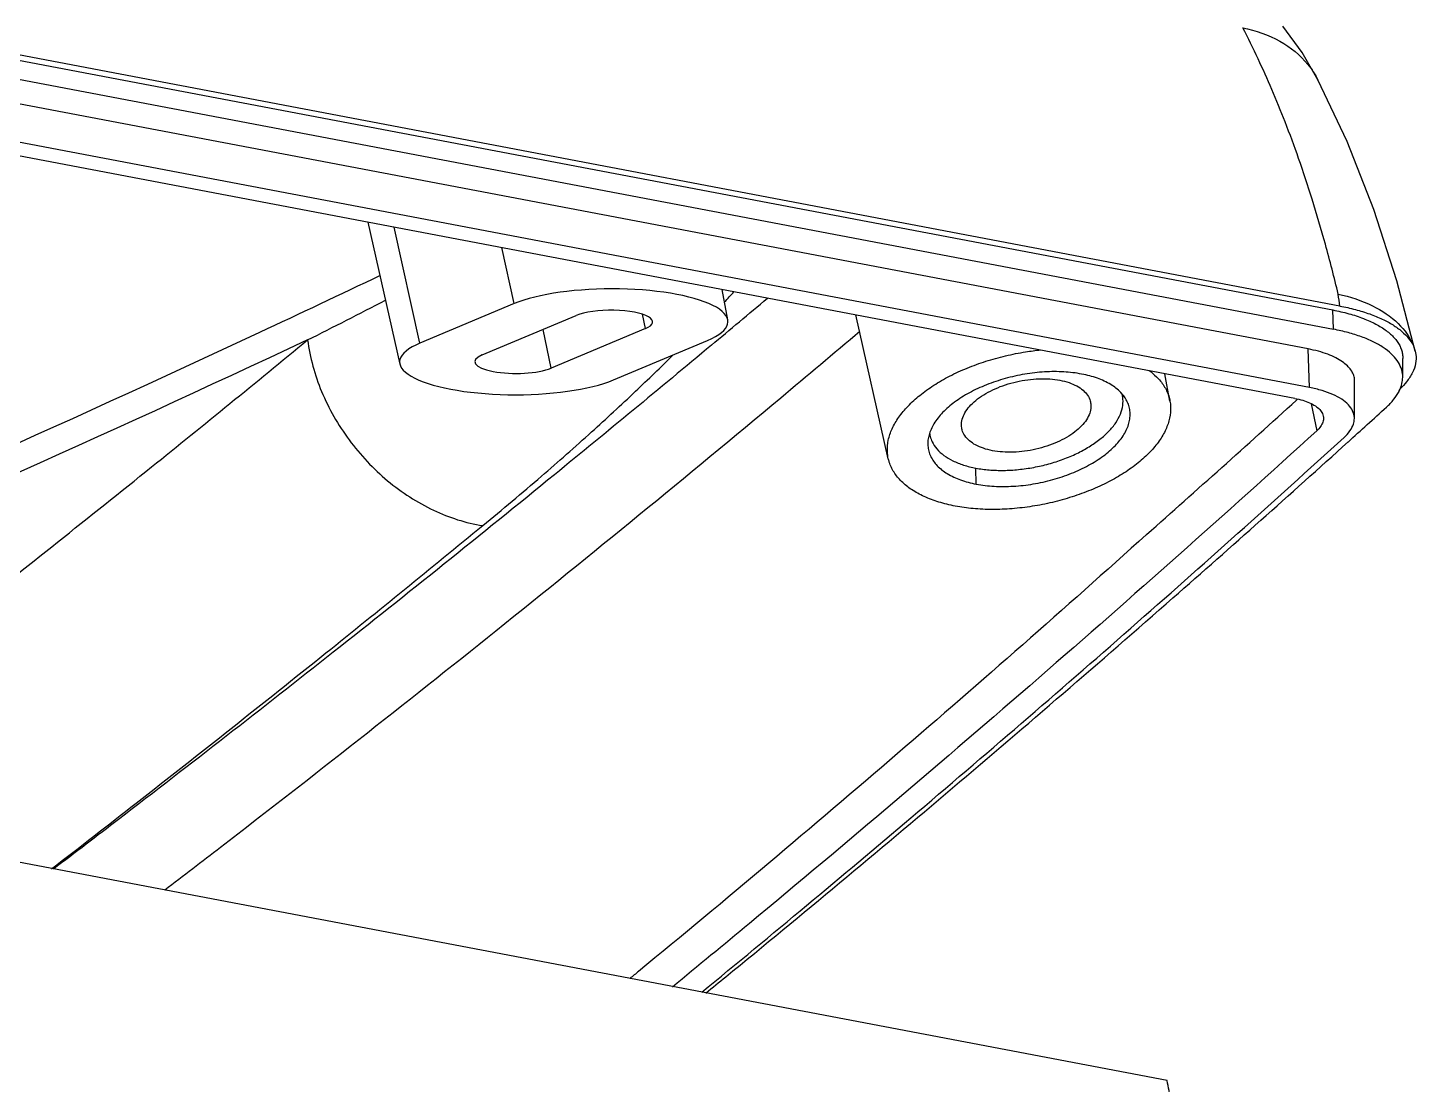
# Model space of a CAD drawing. Header units: millimetres. Extents: x -2947 to 97, y -3022 to 322.
# Drawn here: x -1867.27 to -1833.46, y -2127.98 to -2102.25 of the extents above; entities that cross this region are included whole.
import ezdxf

# ---------------------------------------------------------------- set-up
doc = ezdxf.new("R2010")
doc.units = ezdxf.units.MM
doc.layers.get('0').update_dxf_attribs({"linetype": 'CONTINUOUS'})

msp = doc.modelspace()

# ---------------------------------------------------------------- linework, layer by layer
at = {"color": 7}
for p, q in [((-1918.298, -2093.377), (-1835.489, -2109.126)), ((-1835.317, -2109.03), (-1918.192, -2093.269)), ((-1918.281, -2093.847), (-1835.472, -2109.596)), ((-1836.09, -2110.075), (-1918.959, -2094.315)), ((-1836.055, -2111.016), (-1918.924, -2095.255)), ((-1836.416, -2111.279), (-1919.285, -2095.519)), ((-1836.237, -2102.854), (-1836.709, -2102.212)), ((-1835.851, -2103.52), (-1836.237, -2102.854)), ((-1835.141, -2105.025), (-1835.851, -2103.52)), ((-1835.851, -2103.52), (-1835.851, -2103.52)), ((-1834.493, -2106.678), (-1835.141, -2105.025)), ((-1833.932, -2108.42), (-1834.493, -2106.678)), ((-1858.991, -2106.986), (-1858.21, -2110.443)), ((-1857.72, -2109.934), (-1858.346, -2107.109)), ((-1855.425, -2108.972), (-1855.728, -2107.607)), ((-1833.48, -2110.133), (-1833.932, -2108.42)), ((-1850.222, -2109.369), (-1850.358, -2108.628)), ((-1855.425, -2108.972), (-1857.72, -2109.934)), ((-1835.472, -2109.596), (-1835.489, -2109.126)), ((-1856.206, -2110.222), (-1853.911, -2109.26)), ((-1852.228, -2109.58), (-1852.3, -2109.23)), ((-1846.313, -2112.748), (-1847.104, -2109.247)), ((-1854.523, -2110.542), (-1854.716, -2109.598)), ((-1852.228, -2109.58), (-1854.523, -2110.542)), ((-1853.008, -2110.83), (-1850.714, -2109.868)), ((-1836.055, -2111.016), (-1836.09, -2110.075)), ((-1833.525, -2110.001), (-1833.48, -2110.133)), ((-1833.787, -2110.767), (-1833.784, -2110.31)), ((-1839.455, -2111.346), (-1839.577, -2110.678)), ((-1834.964, -2111.771), (-1834.958, -2110.857)), ((-1836.376, -2111.323), (-1836.347, -2111.297)), ((-1836.014, -2111.409), (-1835.879, -2112.067)), ((-1844.171, -2113.367), (-1844.184, -2112.978)), ((-1839.524, -2127.896), (-1914.315, -2113.671))]:
    msp.add_line(p, q, dxfattribs=at)
for centre, radius, start, end in [((-1879.29, -2081.886), 39.646, 316.9882, 317.4757), ((-1872.648, -2114.235), 37.692, 7.9373, 8.3845), ((-1986.926, -1859.338), 280.632, 296.78645, 297.22058), ((-2117.43, -1790.602), 416.163, 309.87542, 310.12015), ((-1834.743, -2110.665), 0.973, 332.8577, 333.604), ((-2094.619, -1826.977), 384.112, 311.51508, 312.24566), ((-2089.818, -1830.663), 379.756, 312.12053, 312.31118), ((-1844.611, -2112.032), 0.703, 200.3374, 205.5393), ((-1874.536, -2135.054), 35.736, 10.7604, 11.5545)]:
    msp.add_arc(centre, radius, start, end, dxfattribs=at)
for centre, major_axis, start_param, end_param in [((-1853.07, -2109.42), (-2.851, -0.01), 2.542159, 5.683752), ((-1853.07, -2109.42), (-1.018, -0.004), 2.542159, 5.683752), ((-1855.364, -2110.382), (-2.851, -0.01), -0.599434, 2.542159), ((-1855.364, -2110.382), (-1.018, -0.004), 5.683752, 8.825344)]:
    msp.add_ellipse(centre, major_axis=major_axis, ratio=0.283699, start_param=start_param, end_param=end_param, dxfattribs=at)
for points, start_tangent, end_tangent in [([(-1837.682, -2102.252), (-1836.777, -2102.581), (-1836.096, -2103.147), (-1835.851, -2103.52)], (0.980541, -0.196314), (0.459425, -0.888216)), ([(-1835.358, -2108.739), (-1835.67, -2107.527), (-1835.992, -2106.429), (-1836.321, -2105.437), (-1836.65, -2104.547), (-1836.974, -2103.754), (-1837.308, -2103.01), (-1837.682, -2102.252)], (-0.232191, 0.97267), (-0.460898, 0.887453)), ([(-1858.686, -2108.286), (-1861.626, -2109.675), (-1876.289, -2116.208), (-1884.153, -2119.472)], (-0.902542, -0.430602), (-0.926731, -0.375727)), ([(-1835.358, -2108.739), (-1834.522, -2109.027), (-1833.895, -2109.458), (-1833.525, -2110.001)], (0.975533, -0.219853), (0.366019, -0.930607)), ([(-1835.489, -2109.126), (-1835.097, -2109.217), (-1834.745, -2109.332), (-1834.441, -2109.47), (-1834.188, -2109.628), (-1833.994, -2109.804), (-1833.861, -2109.995), (-1833.819, -2110.095), (-1833.793, -2110.197), (-1833.784, -2110.31)], (0.982391, -0.186837), (-0.006168, -0.999981)), ([(-1835.317, -2109.03), (-1834.938, -2109.116), (-1834.591, -2109.223), (-1834.284, -2109.349), (-1834.023, -2109.491), (-1833.81, -2109.647), (-1833.643, -2109.817), (-1833.525, -2110.001)], (0.982391, -0.186837), (0.432629, -0.901572)), ([(-1847.003, -2109.648), (-1848.934, -2111.271), (-1855.867, -2116.945), (-1862.574, -2122.216), (-1863.934, -2123.261)], (-0.763319, -0.646021), (-0.794179, -0.607684)), ([(-1833.787, -2110.767), (-1833.788, -2110.724), (-1833.827, -2110.538), (-1833.921, -2110.36), (-1834.066, -2110.193), (-1834.262, -2110.039), (-1834.503, -2109.901), (-1834.788, -2109.781), (-1835.112, -2109.678), (-1835.472, -2109.596)], (0.006848, 0.999977), (-0.982391, 0.186837)), ([(-1860.455, -2109.855), (-1875.41, -2116.545), (-1882.976, -2119.697)], (-0.905068, -0.425267), (-0.926139, -0.377182)), ([(-1874.269, -2120.781), (-1868.842, -2116.593), (-1864.253, -2112.948), (-1860.455, -2109.855)], (0.796119, 0.60514), (0.77183, 0.635829)), ([(-1850.619, -2109.982), (-1854.442, -2113.138), (-1859.829, -2117.463), (-1865.056, -2121.532), (-1866.643, -2122.744)], (-0.767437, -0.641124), (-0.796023, -0.605266)), ([(-1860.455, -2109.855), (-1860.114, -2111.11), (-1859.443, -2112.29), (-1858.505, -2113.285), (-1857.386, -2114.003), (-1856.19, -2114.378)], (0.129106, -0.991631), (0.987785, -0.155826)), ([(-1846.313, -2112.748), (-1846.336, -2112.57), (-1846.313, -2112.297), (-1846.219, -2112.018), (-1846.058, -2111.739), (-1845.833, -2111.467), (-1845.547, -2111.205), (-1845.207, -2110.961), (-1844.82, -2110.738), (-1844.394, -2110.541), (-1843.937, -2110.375), (-1843.459, -2110.242), (-1842.969, -2110.146), (-1842.605, -2110.099)], (-0.220097, 0.975478), (0.995089, 0.098981)), ([(-1834.958, -2110.857), (-1834.96, -2110.812), (-1834.988, -2110.696), (-1835.047, -2110.587), (-1835.135, -2110.485), (-1835.255, -2110.387), (-1835.413, -2110.293), (-1835.611, -2110.206), (-1835.84, -2110.132), (-1836.09, -2110.075)], (0.006965, 0.999976), (-0.982391, 0.186837)), ([(-1833.48, -2110.133), (-1833.467, -2110.21), (-1833.474, -2110.427), (-1833.549, -2110.65), (-1833.691, -2110.873)], (0.232023, -0.97271), (-0.61956, -0.784949)), ([(-1856.19, -2114.378), (-1854.762, -2113.176), (-1853.539, -2112.096), (-1852.47, -2111.107), (-1851.555, -2110.221)], (0.772709, 0.63476), (0.7101, 0.704101)), ([(-1841.605, -2110.687), (-1842.04, -2110.634), (-1842.507, -2110.635), (-1842.99, -2110.69), (-1843.468, -2110.796), (-1843.924, -2110.95), (-1844.34, -2111.144), (-1844.7, -2111.373), (-1844.991, -2111.627), (-1845.201, -2111.896), (-1845.273, -2112.033), (-1845.322, -2112.17), (-1845.347, -2112.3)], (-0.982391, 0.186837), (-0.10835, -0.994113)), ([(-1844.521, -2112.025), (-1844.532, -2111.902), (-1844.501, -2111.748), (-1844.424, -2111.592), (-1844.302, -2111.439), (-1844.139, -2111.294), (-1843.94, -2111.161), (-1843.711, -2111.045), (-1843.459, -2110.948), (-1843.192, -2110.873), (-1842.918, -2110.824), (-1842.644, -2110.802), (-1842.381, -2110.806), (-1842.134, -2110.837)], (-0.219479, 0.975617), (0.982391, -0.186837)), ([(-1842.134, -2110.837), (-1841.913, -2110.895), (-1841.724, -2110.977), (-1841.571, -2111.08), (-1841.461, -2111.203), (-1841.397, -2111.34), (-1841.386, -2111.384)], (0.982391, -0.186837), (0.179168, -0.983818)), ([(-1840.519, -2111.312), (-1840.653, -2111.135), (-1840.898, -2110.942), (-1841.219, -2110.79), (-1841.605, -2110.687)], (-0.491895, 0.870654), (-0.982391, 0.186837)), ([(-1839.963, -2110.6), (-1839.785, -2110.751), (-1839.602, -2110.975), (-1839.486, -2111.221), (-1839.455, -2111.346)], (0.806637, -0.591047), (0.180012, -0.983664)), ([(-1833.871, -2111.098), (-1833.805, -2110.916), (-1833.787, -2110.767)], (0.444553, 0.895752), (0.006848, 0.999977)), ([(-1844.184, -2112.978), (-1843.857, -2113.021), (-1843.506, -2113.033), (-1843.143, -2113.012), (-1842.773, -2112.959), (-1842.408, -2112.875), (-1842.054, -2112.761), (-1841.724, -2112.621), (-1841.423, -2112.457), (-1841.161, -2112.275), (-1840.942, -2112.078), (-1840.774, -2111.871), (-1840.661, -2111.661), (-1840.604, -2111.451), (-1840.606, -2111.248), (-1840.626, -2111.157)], (0.98239, -0.186841), (-0.28527, 0.958447)), ([(-1834.964, -2111.771), (-1834.965, -2111.743), (-1835.006, -2111.584), (-1835.109, -2111.436), (-1835.272, -2111.302), (-1835.487, -2111.185), (-1835.751, -2111.089), (-1836.055, -2111.016)], (0.007913, 0.999969), (-0.982391, 0.186837)), ([(-1834.183, -2111.492), (-1834.003, -2111.302), (-1833.877, -2111.109)], (0.739498, 0.673158), (0.456183, 0.889886)), ([(-1833.691, -2110.873), (-1833.851, -2111.048)], (-0.61956, -0.784949), (-0.72043, -0.693527)), ([(-1839.455, -2111.346), (-1839.439, -2111.483), (-1839.463, -2111.757), (-1839.556, -2112.035), (-1839.717, -2112.314), (-1839.943, -2112.587), (-1840.229, -2112.848), (-1840.569, -2113.093), (-1840.955, -2113.315), (-1841.382, -2113.512), (-1841.839, -2113.678), (-1842.317, -2113.811), (-1842.807, -2113.908), (-1843.299, -2113.966), (-1843.782, -2113.985), (-1844.247, -2113.963), (-1844.684, -2113.903)], (0.180012, -0.983664), (-0.982391, 0.186837)), ([(-1844.171, -2113.367), (-1843.736, -2113.419), (-1843.268, -2113.418), (-1842.786, -2113.363), (-1842.308, -2113.257), (-1841.852, -2113.104), (-1841.436, -2112.909), (-1841.075, -2112.68), (-1840.784, -2112.427), (-1840.575, -2112.158), (-1840.503, -2112.02), (-1840.454, -2111.883), (-1840.428, -2111.748), (-1840.426, -2111.615), (-1840.448, -2111.486), (-1840.493, -2111.362), (-1840.519, -2111.312)], (0.982391, -0.186837), (-0.491895, 0.870654)), ([(-1841.386, -2111.384), (-1841.379, -2111.488), (-1841.41, -2111.642), (-1841.487, -2111.798), (-1841.61, -2111.951), (-1841.773, -2112.096), (-1841.972, -2112.229), (-1842.2, -2112.346), (-1842.452, -2112.442), (-1842.719, -2112.517), (-1842.994, -2112.566), (-1843.267, -2112.589), (-1843.531, -2112.584), (-1843.777, -2112.553)], (0.179168, -0.983818), (-0.982391, 0.186837)), ([(-1836.416, -2111.279), (-1836.223, -2111.326), (-1836.053, -2111.388), (-1835.914, -2111.463), (-1835.809, -2111.55), (-1835.742, -2111.646), (-1835.721, -2111.711)], (0.982391, -0.186837), (0.201886, -0.979409)), ([(-1835.721, -2111.711), (-1835.716, -2111.749), (-1835.73, -2111.855), (-1835.786, -2111.962), (-1835.879, -2112.067)], (0.201886, -0.979409), (-0.739424, -0.67324)), ([(-1835.216, -2112.233), (-1835.071, -2112.072), (-1834.986, -2111.906), (-1834.964, -2111.771)], (0.739424, 0.67324), (0.007913, 0.999969)), ([(-1835.879, -2112.067), (-1842.65, -2118.087), (-1849.696, -2124.069), (-1851.572, -2125.617)], (-0.739424, -0.67324), (-0.773066, -0.634326)), ([(-1845.306, -2112.14), (-1845.306, -2112.142), (-1845.271, -2112.276)], (0.150146, -0.988664), (0.347514, -0.937675)), ([(-1843.777, -2112.553), (-1843.998, -2112.495), (-1844.188, -2112.413), (-1844.34, -2112.31), (-1844.45, -2112.187), (-1844.515, -2112.05), (-1844.521, -2112.025)], (-0.982391, 0.186837), (-0.219479, 0.975617)), ([(-1850.858, -2125.743), (-1845.763, -2121.494), (-1840.408, -2116.875), (-1835.216, -2112.233)], (0.772943, 0.634476), (0.739424, 0.67324)), ([(-1850.756, -2125.762), (-1850.271, -2125.366), (-1844.747, -2120.765), (-1839.384, -2116.141), (-1835.119, -2112.341)], (0.774696, 0.632333), (0.741734, 0.670694)), ([(-1845.347, -2112.3), (-1845.348, -2112.306), (-1845.349, -2112.438), (-1845.328, -2112.568), (-1845.282, -2112.691), (-1845.123, -2112.919), (-1844.878, -2113.112), (-1844.557, -2113.263), (-1844.171, -2113.367)], (-0.10835, -0.994113), (0.982391, -0.186837)), ([(-1845.246, -2112.335), (-1845.13, -2112.511), (-1844.96, -2112.667), (-1844.742, -2112.798), (-1844.481, -2112.903), (-1844.184, -2112.978)], (0.431117, -0.902296), (0.98239, -0.186841)), ([(-1844.684, -2113.903), (-1845.085, -2113.804), (-1845.441, -2113.669), (-1845.745, -2113.501), (-1845.991, -2113.302), (-1846.174, -2113.078), (-1846.29, -2112.832), (-1846.313, -2112.748)], (-0.982391, 0.186837), (-0.220097, 0.975478)), ([(-1866.688, -2122.737), (-1864.63, -2121.138), (-1860.011, -2117.48), (-1856.19, -2114.378)], (0.791417, 0.611277), (0.772707, 0.634763)), ([(-1840.023, -2114.593), (-1846.091, -2119.932), (-1852.394, -2125.235), (-1852.606, -2125.409)], (-0.742652, -0.669678), (-0.772411, -0.635124))]:
    msp.add_spline(points, degree=3, dxfattribs=dict(at, start_tangent=start_tangent, end_tangent=end_tangent))

doc.saveas('drawing.dxf')
